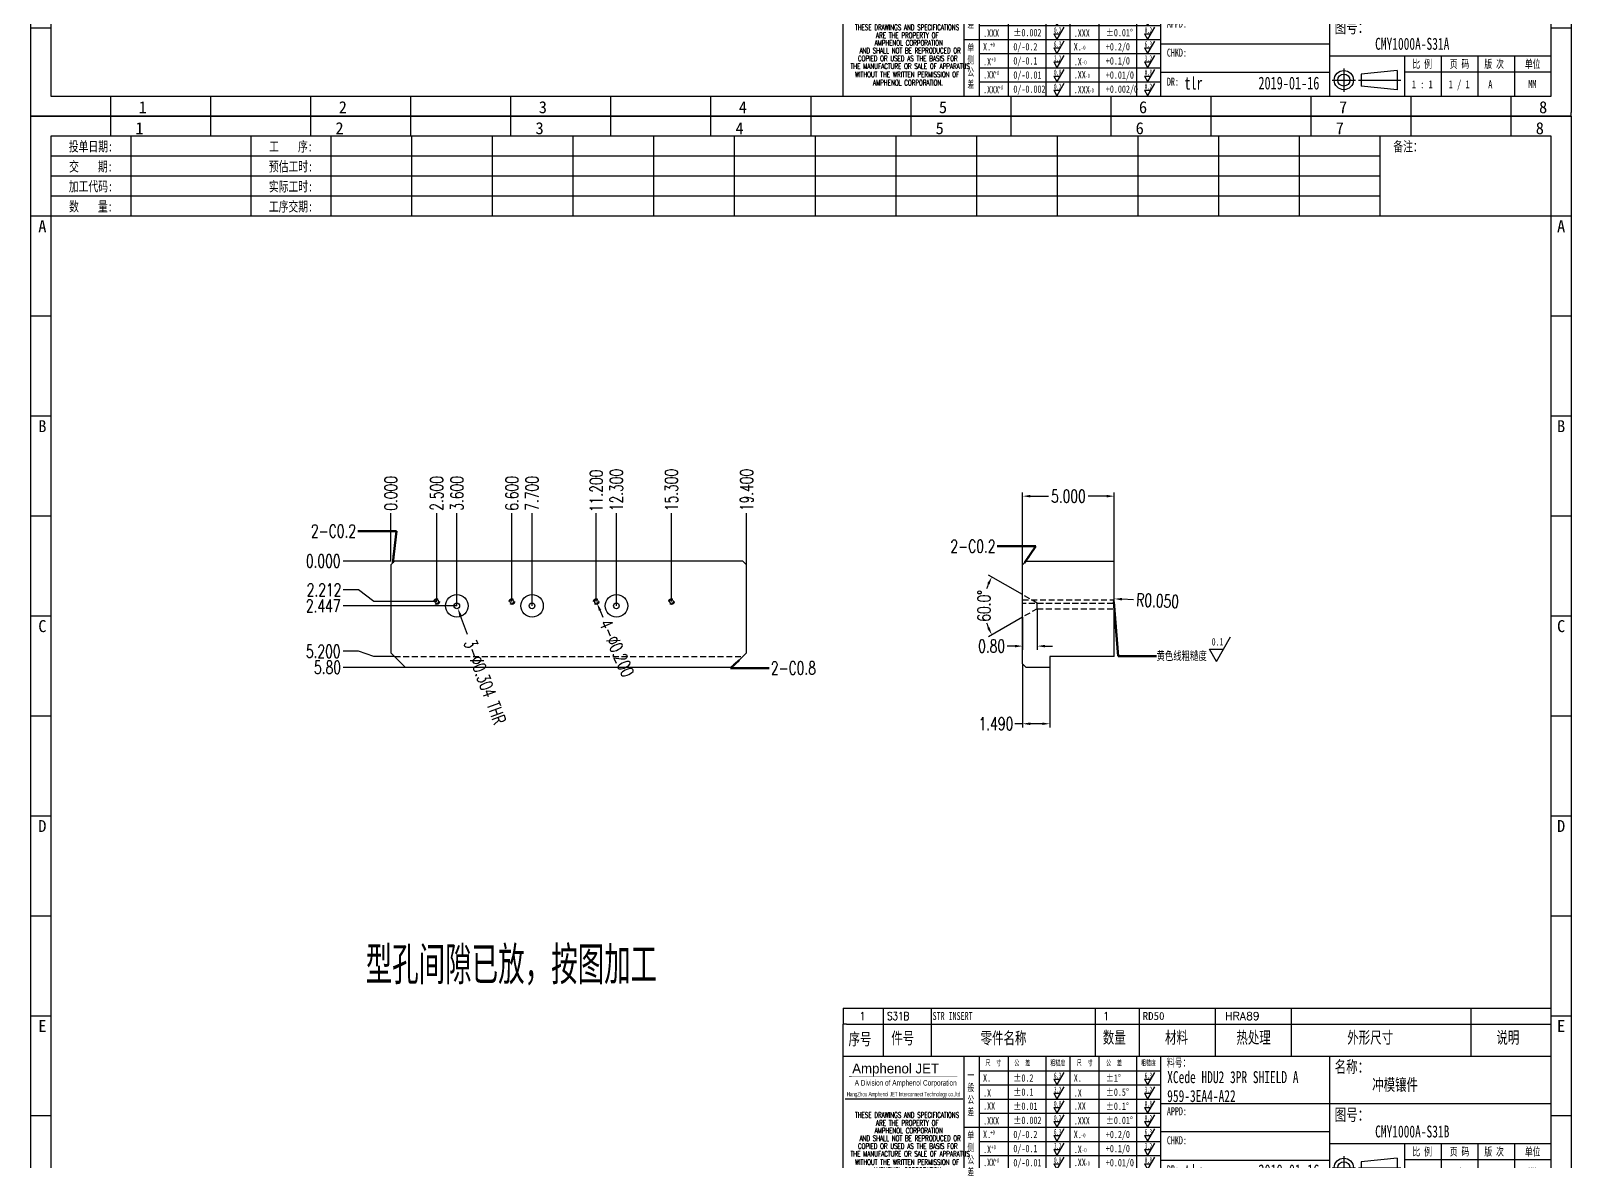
# Model space of a CAD drawing. Header units: millimetres. Extents: x -2852 to 5627, y -2271 to 1849.
# Drawn here: x -1468.2 to -1384.2, y -124.6 to -62.9 of the extents above; entities that cross this region are included whole.
import ezdxf
from ezdxf.enums import TextEntityAlignment as Align

# ---------------------------------------------------------------- set-up
doc = ezdxf.new("R2010")
doc.units = ezdxf.units.MM
doc.header["$PDSIZE"] = 3
doc.linetypes.add('DASHED2', pattern=[9.525, 6.35, -3.175])
for name, color, linetype in [('1', 7, 'Continuous'), ('11', 4, 'DASHED2'), ('41', 1, 'Continuous')]:
    doc.layers.add(name, color=color, linetype=linetype)
doc.styles.add('CH', font='仿宋_GB2312_0.ttf')
doc.styles.add('jet01', font='simplex.shx', dxfattribs={"width": 0.7, "bigfont": 'hztxt.shx'})
doc.styles.add('jet02', font='simplex.shx', dxfattribs={"width": 0.7})
doc.styles.add('SIMPLEX', font='SIMPLEX')
doc.styles.get("Standard").update_dxf_attribs({"font": '仿宋_GB2312_0.ttf', "width": 0.7})
doc.styles.add('TEXTSTYLE_1', font='TRIUMB.TTF')
doc.styles.add('TEXTSTYLE_2', font='TRIUM.TTF')
doc.styles.add('tk', font='', dxfattribs={"width": 0.7})
doc.styles.add('tk 2', font='仿宋_GB2312_0.ttf', dxfattribs={"width": 0.65})
doc.styles.add('tk 4', font='simplex.shx', dxfattribs={"width": 0.65, "bigfont": 'bigfont.shx'})
doc.styles.get('tk').set_extended_font_data('NSimSun')
doc.dimstyles.new('jet02', dxfattribs={"dimtxt": 3.5, "dimasz": 2.1, "dimexe": 1, "dimexo": 0, "dimgap": 0.5, "dimtad": 0, "dimtoh": 1, "dimdec": 3, "dimzin": 9, "dimdsep": 46, "dimtxsty": 'jet02', "dimcen": 0, "dimclrt": 256, "dimazin": 2, "dimtfac": 1, "dimtdec": 3, "dimtofl": 0, "dimtmove": 0, "dimatfit": 1, "dimfxl": 0, "dimarcsym": 0})

# ---------------------------------------------------------------- blocks, each defined once
blk = doc.blocks.new('A3-N')
at = {"layer": '1', "color": 1}
for p, q in [((0, 0), (0, 296.73)), ((0, 296.73), (420, 296.73)), ((21.82, 291.27), (21.82, 296.73)), ((49.09, 291.27), (49.09, 296.73)), ((76.36, 291.27), (76.36, 296.73)), ((103.64, 291.27), (103.64, 296.73)), ((103.64, 291.27), (103.64, 296.73)), ((103.64, 291.27), (103.64, 296.73)), ((130.91, 291.27), (130.91, 296.73)), ((158.18, 291.27), (158.18, 296.73)), ((185.45, 291.27), (185.45, 296.73)), ((212.73, 291.27), (212.73, 296.73)), ((240, 291.27), (240, 296.73)), ((267.27, 291.27), (267.27, 296.73)), ((294.55, 291.27), (294.55, 296.73)), ((321.82, 291.27), (321.82, 296.73)), ((349.09, 291.27), (349.09, 296.73)), ((376.36, 291.27), (376.36, 296.73)), ((403.64, 291.27), (403.64, 296.73)), ((420, 296.73), (420, 1)), ((5.45, 269.45), (0, 269.45)), ((420, 269.45), (414.55, 269.45)), ((5.45, 242.18), (0, 242.18)), ((420, 242.18), (414.55, 242.18)), ((5.45, 214.91), (0, 214.91)), ((420, 214.91), (414.55, 214.91)), ((5.45, 187.64), (0, 187.64)), ((420, 187.64), (414.55, 187.64)), ((5.45, 160.36), (0, 160.36)), ((420, 160.36), (414.55, 160.36)), ((5.45, 133.09), (0, 133.09)), ((420, 133.09), (414.55, 133.09)), ((5.45, 105.82), (0, 105.82)), ((420, 105.82), (414.55, 105.82)), ((5.45, 78.55), (0, 78.55)), ((420, 78.55), (414.55, 78.55)), ((5.45, 51.27), (0, 51.27)), ((420, 51.27), (414.55, 51.27)), ((222.45, 49.09), (221.45, 49.09)), ((221.45, 49.09), (221.45, 40.36)), ((222.45, 49.09), (414.55, 49.09)), ((232.36, 49.09), (232.36, 40.36)), ((245.45, 49.09), (245.45, 40.36)), ((290.18, 49.09), (290.18, 40.36)), ((302.18, 49.09), (302.18, 40.36)), ((322.91, 49.09), (322.91, 40.36)), ((343.64, 49.09), (343.64, 40.36)), ((392.73, 40.36), (392.73, 49.09)), ((258.55, 40.36), (258.55, 5.44)), ((266.45, 40.36), (266.45, 5.44)), ((276.78, 40.36), (276.78, 5.45)), ((291.18, 40.36), (291.18, 5.45)), ((301.51, 40.37), (301.51, 5.46)), ((308.01, 40.36), (308.01, 5.45)), ((354.09, 40.36), (354.09, 5.45)), ((308.01, 32.39), (258.55, 32.39)), ((308.01, 28.54), (258.55, 28.54)), ((414.55, 27.27), (308.01, 27.27)), ((5.45, 24), (0, 24)), ((308.01, 24.69), (258.55, 24.69)), ((420, 24), (414.55, 24)), ((308.01, 16.99), (258.55, 16.99)), ((354.09, 19.63), (308.01, 19.63)), ((308.01, 13.14), (258.55, 13.14)), ((414.55, 16.36), (354.09, 16.36)), ((374.55, 16.36), (374.55, 5.45)), ((384.55, 16.36), (384.55, 5.45)), ((394.55, 16.36), (394.55, 5.45)), ((404.55, 16.36), (404.55, 5.45)), ((308.01, 9.29), (258.55, 9.29)), ((308.01, 11.99), (354.09, 11.99)), ((372.51, 12.49), (362.69, 11.5)), ((362.69, 11.5), (362.69, 8.23)), ((372.51, 12.49), (372.51, 7.25)), ((414.55, 12), (374.55, 12)), ((21.82, 0), (21.82, 5.45)), ((49.09, 0), (49.09, 5.45)), ((76.36, 0), (76.36, 5.45)), ((103.64, 0), (103.64, 5.45)), ((130.91, 0), (130.91, 5.45)), ((158.18, 0), (158.18, 5.45)), ((185.45, 0), (185.45, 5.45)), ((212.73, 0), (212.73, 5.45)), ((240, 0), (240, 5.45)), ((267.27, 0), (267.27, 5.45)), ((294.55, 0), (294.55, 5.45)), ((321.82, 0), (321.82, 5.45)), ((349.09, 0), (349.09, 5.45)), ((372.51, 7.25), (362.69, 8.23)), ((376.36, 0), (376.36, 5.45)), ((403.64, 0), (403.64, 5.45)), ((1, 0), (0, 0)), ((420, 0), (1, 0)), ((420, 0), (420, 1))]:
    blk.add_line(p, q, dxfattribs=at)
at = {"layer": '1'}
for p, q in [((414.55, 278.18), (414.55, 284.73)), ((221.45, 40.36), (221.45, 5.45)), ((221.45, 40.36), (414.55, 40.36)), ((221.45, 40.36), (414.55, 40.36)), ((254.41, 40.36), (254.41, 5.45)), ((283.28, 40.36), (283.28, 5.45)), ((308.01, 36.24), (258.55, 36.24)), ((222.08, 28.67), (254.12, 28.67)), ((308.01, 20.84), (254.41, 20.84))]:
    blk.add_line(p, q, dxfattribs=at)
at = {"layer": '1', "color": 1, "ltscale": 0.05}
for p, q in [((278.93, 34.04), (279.79, 32.56)), ((278.93, 34.04), (280.65, 34.04)), ((281.68, 35.84), (279.79, 32.56)), ((303.66, 34.05), (304.52, 32.56)), ((303.66, 34.05), (305.38, 34.05)), ((306.41, 35.84), (304.52, 32.56)), ((278.93, 30.19), (279.79, 28.71)), ((278.93, 30.19), (280.65, 30.19)), ((281.68, 31.99), (279.79, 28.71)), ((303.66, 30.2), (305.38, 30.2)), ((303.66, 30.2), (304.52, 28.71)), ((306.41, 31.99), (304.52, 28.71)), ((278.93, 26.34), (279.79, 24.86)), ((278.93, 26.34), (280.65, 26.34)), ((281.68, 28.14), (279.79, 24.86)), ((303.66, 26.35), (304.52, 24.86)), ((303.66, 26.35), (305.38, 26.35)), ((306.41, 28.14), (304.52, 24.86)), ((278.93, 22.49), (280.65, 22.49)), ((278.93, 22.49), (279.79, 21.01)), ((281.68, 24.29), (279.79, 21.01)), ((303.66, 22.5), (305.38, 22.5)), ((303.66, 22.5), (304.52, 21.01)), ((306.41, 24.29), (304.52, 21.01)), ((278.93, 18.66), (279.79, 17.17)), ((278.93, 18.66), (280.65, 18.66)), ((281.68, 20.45), (279.79, 17.17)), ((303.66, 18.66), (304.52, 17.18)), ((303.66, 18.66), (305.38, 18.66)), ((306.41, 20.46), (304.52, 17.18)), ((278.93, 14.81), (280.65, 14.81)), ((278.93, 14.81), (279.79, 13.32)), ((281.68, 16.6), (279.79, 13.32)), ((281.68, 12.75), (279.79, 9.47)), ((303.66, 14.81), (305.38, 14.81)), ((303.66, 14.81), (304.52, 13.33)), ((306.41, 16.61), (304.52, 13.33)), ((306.41, 12.76), (304.52, 9.48)), ((278.93, 10.96), (279.79, 9.47)), ((278.93, 10.96), (280.65, 10.96)), ((281.68, 8.9), (279.79, 5.62)), ((303.66, 10.96), (304.52, 9.48)), ((303.66, 10.96), (305.38, 10.96)), ((306.41, 8.91), (304.52, 5.63)), ((278.93, 7.11), (279.79, 5.62)), ((278.93, 7.11), (280.65, 7.11)), ((303.66, 7.11), (305.38, 7.11)), ((303.66, 7.11), (304.52, 5.63))]:
    blk.add_line(p, q, dxfattribs=at)
at = {"layer": '1', "color": 1, "ltscale": 0.1}
for p, q in [((358.01, 13.02), (358.01, 6.71)), ((354.86, 9.87), (361.17, 9.87)), ((362.03, 9.87), (373.54, 9.87))]:
    blk.add_line(p, q, dxfattribs=at)
at = {"layer": '1'}
blk.add_lwpolyline([(221.45, 5.45), (414.55, 5.45), (414.55, 291.27), (5.45, 291.27), (5.45, 5.45), (414.55, 5.45)], dxfattribs=at)
at = {"layer": '1', "color": 7, "linetype": 'Continuous', "const_width": 0.123}
blk.add_lwpolyline([(223.11, 34.74), (252.6, 34.76)], dxfattribs=at)
at = {"layer": '1', "color": 1}
for radius in [2.62, 1.64]:
    blk.add_circle((358.01, 9.87), radius, dxfattribs=at)
at = {"layer": '41'}
for p, q in [((27.27, 291.27), (27.27, 269.45)), ((60, 291.27), (60, 269.45)), ((81.82, 291.27), (81.82, 269.45)), ((103.82, 291.27), (103.82, 269.45)), ((125.82, 291.27), (125.82, 269.45)), ((147.82, 291.27), (147.82, 269.45)), ((169.82, 291.27), (169.82, 269.45)), ((191.82, 291.27), (191.82, 269.45)), ((213.82, 291.27), (213.82, 269.45)), ((235.82, 291.27), (235.82, 269.45)), ((257.82, 291.27), (257.82, 269.45)), ((279.82, 291.27), (279.82, 269.45)), ((301.82, 291.27), (301.82, 269.45)), ((323.82, 291.27), (323.82, 269.45)), ((345.82, 291.27), (345.82, 269.45)), ((367.82, 291.27), (367.82, 269.45)), ((367.82, 285.82), (5.45, 285.82)), ((367.82, 280.36), (5.45, 280.36)), ((367.82, 274.91), (5.45, 274.91)), ((414.55, 269.45), (5.45, 269.45))]:
    blk.add_line(p, q, dxfattribs=at)
at = {"layer": '1', "color": 1}
for s, p in [('1', (29.64, 295.11)), ('2', (84.18, 295.11)), ('3', (138.73, 295.11)), ('4', (193.27, 295.11)), ('5', (247.82, 295.11)), ('6', (302.36, 295.11)), ('7', (356.91, 295.11)), ('8', (411.45, 295.11)), ('1', (30.53, 4.11)), ('2', (85.08, 4.11)), ('3', (139.62, 4.11)), ('4', (194.17, 4.11)), ('5', (248.72, 4.11)), ('6', (303.26, 4.11)), ('7', (357.81, 4.11)), ('8', (412.35, 4.11))]:
    blk.add_text(s, height=3.27, dxfattribs=at).set_placement(p, align=Align.TOP_CENTER)
at = {"layer": '1', "style": 'tk', "width": 0.7}
for s, p in [('投单日期:', (16.36, 288.55)), ('工    序:', (70.91, 288.55)), ('备注：', (375.51, 288.55)), ('交    期:', (16.36, 283.09)), ('预估工时:', (70.91, 283.09)), ('加工代码:', (16.36, 277.64)), ('实际工时:', (70.91, 277.64)), ('数    量:', (16.36, 272.18)), ('工序交期:', (70.91, 272.18))]:
    blk.add_text(s, height=2.727, dxfattribs=at).set_placement(p, align=Align.MIDDLE)
at = {"layer": '1', "color": 1}
for s, p in [('A', (2.04, 268.36)), ('B', (2.04, 213.82)), ('C', (2.04, 159.27)), ('D', (2.04, 104.73)), ('E', (2.04, 50.18))]:
    blk.add_text(s, height=3.27, dxfattribs=at).set_placement(p, align=Align.TOP_LEFT)
for s, p in [('A', (418.37, 268.36)), ('B', (418.37, 213.82)), ('C', (418.37, 159.27)), ('D', (418.37, 104.73)), ('E', (418.37, 50.18))]:
    blk.add_text(s, height=3.27, dxfattribs=at).set_placement(p, align=Align.TOP_RIGHT)
at = {"layer": '1', "color": 1, "style": 'tk 2', "width": 0.7}
for s, height, p in [('序号', 3.273, (222.96, 43.34)), ('件号', 3.273, (234.62, 43.61)), ('零件名称', 3.273, (258.97, 43.61)), ('数量', 3.273, (292.3, 43.78)), ('材料', 3.273, (309.27, 43.78)), ('热处理', 3.273, (328.71, 43.78)), ('外形尺寸', 3.273, (358.94, 43.78)), ('说明', 3.273, (399.61, 43.78)), ('料号：', 2.182, (309.77, 37.46)), ('名称：', 3.273, (355.52, 35.79)), ('图号：', 3.273, (355.52, 22.7)), ('比 例', 2.182, (376.69, 13.18)), ('页 码', 2.182, (386.85, 13.18)), ('版 次', 2.182, (396.31, 13.18)), ('单位', 2.182, (407.35, 13.18))]:
    blk.add_text(s, height=height, dxfattribs=at).set_placement(p)
at = {"layer": '1', "color": 7, "linetype": 'Continuous', "style": 'TEXTSTYLE_1'}
blk.add_text('Amphenol JET', height=2.7, dxfattribs=at).set_placement((223.96, 35.61))
at = {"layer": '1', "color": 7, "linetype": 'Continuous'}
for s, height, style, width, p in [('A Division of Amphenol Corporation', 1.5, 'TEXTSTYLE_2', 0.7, (224.64, 32.29)), ('HangZhou Amphenol JET Interconnect Technology co.,ltd ', 1.2, 'TEXTSTYLE_2', 0.6, (222.47, 29.36)), ('THESE DRAWINGS AND SPECIFICATIONS', 1.5, 'tk 4', 0.6, (224.73, 23.52)), ('ARE THE PROPERTY OF', 1.5, 'tk 4', 0.6, (230.45, 21.35)), ('AND SHALL NOT BE REPRODUCED OR', 1.5, 'tk 4', 0.6, (225.95, 17.17)), ('AMPHENOL CORPORATION', 1.5, 'tk 4', 0.6, (230.04, 19.27)), ('THE MANUFACTURE OR SALE OF APPARATUS', 1.5, 'tk 4', 0.6, (223.5, 12.92)), ('COPIED OR USED AS THE BASIS FOR', 1.5, 'tk 4', 0.6, (225.54, 15.02)), ('WITHOUT THE WRITTEN PERMISSION OF', 1.5, 'tk 4', 0.6, (224.73, 10.67)), ('AMPHENOL CORPORATION.', 1.5, 'tk 4', 0.6, (229.63, 8.4))]:
    blk.add_text(s, height=height, dxfattribs=dict(at, style=style, width=width)).set_placement(p)
at = {"layer": '1', "color": 1, "style": 'tk 2', "width": 0.7}
for s, p in [('X.', (259.64, 34.37)), ('%%P0.2', (267.9, 34.37)), ('X.', (284.37, 34.37)), ('%%P1%%D', (293.12, 34.37)), ('.X', (259.64, 30.28)), ('%%P0.1', (267.9, 30.52)), ('.X', (284.37, 30.28)), ('%%P0.5%%D', (293.12, 30.52)), ('.XX', (259.64, 26.71)), ('%%P0.01', (267.9, 26.67)), ('.XX', (284.37, 26.71)), ('%%P0.1%%D', (293.12, 26.67)), ('.XXX', (259.64, 22.68)), ('%%P0.002', (267.9, 22.82)), ('.XXX', (284.37, 22.68)), ('%%P0.01%%D', (293.12, 22.82)), ('X.', (259.64, 18.97)), ('0/-0.2', (267.9, 18.97)), ('X.', (284.37, 18.97)), ('+0.2/0', (293.12, 18.97)), ('.X', (259.64, 14.88)), ('0/-0.1', (267.9, 15.12)), ('.X', (284.37, 14.88)), ('+0.1/0', (293.12, 15.12)), ('.XX', (259.64, 11.31)), ('0/-0.01', (267.9, 11.27)), ('0/-0.002', (267.9, 7.42)), ('.XX', (284.37, 11.31)), ('+0.01/0', (293.12, 11.27)), ('+0.002/0', (293.12, 7.42)), ('.XXX', (259.64, 7.28)), ('.XXX', (284.37, 7.28))]:
    blk.add_text(s, height=2, dxfattribs=at).set_placement(p, align=Align.MIDDLE_LEFT)
at = {"layer": '1', "color": 1, "ltscale": 0.05, "style": 'tk 2', "width": 0.5}
for s, p in [('6.3', (279.01, 34.26)), ('6.3', (303.74, 34.27)), ('3.2', (279.01, 30.41)), ('3.2', (303.74, 30.42)), ('0.8', (279.01, 26.56)), ('0.8', (303.74, 26.57)), ('0.2', (279.01, 22.71)), ('0.2', (303.74, 22.72)), ('6.3', (279.01, 18.87)), ('6.3', (303.74, 18.88)), ('3.2', (279.01, 15.02)), ('0.8', (279.01, 11.17)), ('3.2', (303.74, 15.03)), ('0.8', (303.74, 11.18)), ('0.2', (279.01, 7.32)), ('0.2', (303.74, 7.33))]:
    blk.add_text(s, height=1.6, dxfattribs=at).set_placement(p)
at = {"layer": '1', "style": 'tk 2', "width": 0.7}
for s, p in [('APPD:', (309.77, 24.21)), ('CHKD:', (309.77, 16.27)), ('DR:', (309.77, 8.35))]:
    blk.add_text(s, height=2.182, dxfattribs=at).set_placement(p)
at = {"layer": '1', "color": 7, "style": 'tk 2', "width": 0.7}
blk.add_text('MM', height=2.182, dxfattribs=at).set_placement((408.31, 7.75))
at = {"layer": '1', "color": 1, "ltscale": 0.05, "char_height": 1.5, "width": 6.3627, "attachment_point": 1, "style": 'tk 2'}
for s, insert in [('尺  寸', (260.31, 39.25)), ('公  差', (268.17, 39.25)), ('粗糙度', (277.98, 39.25)), ('尺  寸', (285.2, 39.25)), ('公  差', (293.18, 39.25)), ('粗糙度', (302.71, 39.26))]:
    blk.add_mtext(s, dxfattribs=dict(at, insert=insert))
at = {"layer": '1', "ltscale": 0.05, "char_height": 2, "width": 2.5195, "attachment_point": 1, "style": 'tk 2'}
for s, insert in [('一般公差', (255.39, 36.11)), ('单侧公差', (255.39, 19.71))]:
    blk.add_mtext(s, dxfattribs=dict(at, insert=insert))
at = {"layer": '1', "color": 1, "ltscale": 0.05, "char_height": 1.2, "width": 5.1396, "attachment_point": 1, "line_spacing_factor": 0.8, "style": 'tk 2'}
for s, insert in [('+0', (261.58, 20.13)), ('-0', (286.31, 19.33)), ('+0', (261.88, 16.09)), ('-0', (286.61, 15.29)), ('+0', (262.79, 12.45)), ('+0', (263.87, 8.44)), ('-0', (287.51, 11.65)), ('-0', (288.59, 7.64))]:
    blk.add_mtext(s, dxfattribs=dict(at, insert=insert))
at = {"layer": '1', "style": 'tk 2', "width": 0.7}
for tag, p in [('PATR-NO1', (309.84, 32.96)), ('TITLE', (365.74, 30.9)), ('PATR-NO2', (309.84, 27.81)), ('DWG-NO:', (366.54, 18.14))]:
    blk.add_attdef(tag, p, '', height=3.27, dxfattribs=at)
at = {"layer": '1', "color": 1, "style": 'tk 2', "width": 0.7}
for tag, p in [('DRAW', (314.55, 7.27)), ('DATE', (334.72, 7.32))]:
    blk.add_attdef(tag, p, '', height=3.49, dxfattribs=at)
at = {"layer": '1', "style": 'tk 2', "width": 0.7}
for tag, p in [('SCALE', (376.55, 8.73)), ('SHEET', (386.6, 8.72)), ('REV', (397.38, 8.73))]:
    blk.add_attdef(tag, text='', height=2.18, dxfattribs=at).set_placement(p, align=Align.MIDDLE_LEFT)
blk = doc.blocks.new('FB3')
at = {"layer": '1', "color": 1}
for p, q in [((0, 4.36), (193.09, 4.36)), ((0, 4.36), (0, 0)), ((10.91, 4.36), (10.91, 0)), ((24, 4.36), (24, 0)), ((68.73, 4.36), (68.73, 0)), ((80.73, 4.36), (80.73, 0)), ((101.45, 4.36), (101.45, 0)), ((122.18, 4.36), (122.18, 0)), ((171.27, 0), (171.27, 4.36))]:
    blk.add_line(p, q, dxfattribs=at)
at = {"layer": '1'}
for tag, style, p in [('ITEM', 'SIMPLEX', (4.36, 2.18)), ('PARTNO', 'SIMPLEX', (12, 2.18)), ('QTY', 'SIMPLEX', (74.18, 2.18)), ('MATL', 'CH', (81.72, 2.18)), ('FINISH', 'SIMPLEX', (104.17, 2.18)), ('SPEC', 'SIMPLEX', (130.91, 2.18)), ('REMARK', 'SIMPLEX', (174.06, 2.18))]:
    blk.add_attdef(tag, text='', height=2.18, dxfattribs=dict(at, style=style)).set_placement(p, align=Align.MIDDLE_LEFT)
at = {"layer": '1', "style": 'tk', "width": 0.7}
blk.add_attdef('DIE', text='', height=2.18, dxfattribs=at).set_placement((24.43, 2.18), align=Align.MIDDLE_LEFT)
blk = doc.blocks.new('*D1732')
at = {"layer": '41', "ltscale": 0.05}
blk.add_line((-533.336, -2544.265), (-535.945, -2544.265), dxfattribs=at)
at = {"layer": 'Defpoints', "color": 0, "ltscale": 0.05}
for p in [(-535.945, -2544.265), (-533.336, -2544.265), (-533.336, -2544.265)]:
    blk.add_point(p, dxfattribs=at)
at = {"layer": '41', "ltscale": 0.05, "insert": (-537.025, -2544.265), "char_height": 0.7, "attachment_point": 5, "style": 'jet02'}
blk.add_mtext('0.000', dxfattribs=at)
blk = doc.blocks.new('*D1733')
at = {"layer": '41', "ltscale": 0.05}
blk.add_line((-532.536, -2550.065), (-535.945, -2550.065), dxfattribs=at)
at = {"layer": 'Defpoints', "color": 0, "ltscale": 0.05}
for p in [(-533.336, -2544.265), (-535.945, -2550.065), (-532.536, -2550.065)]:
    blk.add_point(p, dxfattribs=at)
at = {"layer": '41', "ltscale": 0.05, "insert": (-536.792, -2550.065), "char_height": 0.7, "attachment_point": 5, "style": 'jet02'}
blk.add_mtext('5.80', dxfattribs=at)
blk = doc.blocks.new('*D1734')
at = {"layer": '41', "ltscale": 0.05}
for p, q in [((-535.105, -2549.19), (-535.945, -2549.19)), ((-534.265, -2549.465), (-535.105, -2549.19)), ((-533.136, -2549.465), (-534.265, -2549.465))]:
    blk.add_line(p, q, dxfattribs=at)
at = {"layer": 'Defpoints', "color": 0, "ltscale": 0.05}
for p in [(-533.336, -2544.265), (-535.945, -2549.19), (-533.136, -2549.465)]:
    blk.add_point(p, dxfattribs=at)
at = {"layer": '41', "ltscale": 0.05, "insert": (-537.025, -2549.19), "char_height": 0.7, "attachment_point": 5, "style": 'jet02'}
blk.add_mtext('5.200', dxfattribs=at)
blk = doc.blocks.new('*D1735')
at = {"layer": '41', "ltscale": 0.05}
blk.add_line((-529.736, -2546.712), (-535.945, -2546.712), dxfattribs=at)
at = {"layer": 'Defpoints', "color": 0, "ltscale": 0.05}
for p in [(-533.336, -2544.265), (-535.945, -2546.712), (-529.736, -2546.712)]:
    blk.add_point(p, dxfattribs=at)
at = {"layer": '41', "ltscale": 0.05, "insert": (-537.025, -2546.712), "char_height": 0.7, "attachment_point": 5, "style": 'jet02'}
blk.add_mtext('2.447', dxfattribs=at)
blk = doc.blocks.new('*D1736')
at = {"layer": '41', "ltscale": 0.05}
for p, q in [((-535.105, -2545.837), (-535.945, -2545.837)), ((-534.265, -2546.477), (-535.105, -2545.837)), ((-530.836, -2546.477), (-534.265, -2546.477))]:
    blk.add_line(p, q, dxfattribs=at)
at = {"layer": 'Defpoints', "color": 0, "ltscale": 0.05}
for p in [(-533.336, -2544.265), (-535.945, -2545.837), (-530.836, -2546.477)]:
    blk.add_point(p, dxfattribs=at)
at = {"layer": '41', "ltscale": 0.05, "insert": (-536.979, -2545.837), "char_height": 0.7, "attachment_point": 5, "style": 'jet02'}
blk.add_mtext('2.212', dxfattribs=at)
blk = doc.blocks.new('*D1737')
at = {"layer": '41', "ltscale": 0.05}
blk.add_line((-533.336, -2544.265), (-533.336, -2541.655), dxfattribs=at)
at = {"layer": 'Defpoints', "color": 0, "ltscale": 0.05}
for p in [(-533.336, -2541.655), (-533.336, -2544.265), (-533.336, -2544.265)]:
    blk.add_point(p, dxfattribs=at)
at = {"layer": '41', "ltscale": 0.05, "insert": (-533.336, -2540.575), "char_height": 0.7, "attachment_point": 5, "rotation": 90, "style": 'jet02'}
blk.add_mtext('0.000', dxfattribs=at)
blk = doc.blocks.new('*D1738')
at = {"layer": '41', "ltscale": 0.05}
blk.add_line((-530.836, -2546.477), (-530.836, -2541.655), dxfattribs=at)
at = {"layer": 'Defpoints', "color": 0, "ltscale": 0.05}
for p in [(-530.836, -2541.655), (-533.336, -2544.265), (-530.836, -2546.477)]:
    blk.add_point(p, dxfattribs=at)
at = {"layer": '41', "ltscale": 0.05, "insert": (-530.836, -2540.575), "char_height": 0.7, "attachment_point": 5, "rotation": 90, "style": 'jet02'}
blk.add_mtext('2.500', dxfattribs=at)
blk = doc.blocks.new('*D1739')
at = {"layer": '41', "ltscale": 0.05}
blk.add_line((-529.736, -2546.712), (-529.736, -2541.655), dxfattribs=at)
at = {"layer": 'Defpoints', "color": 0, "ltscale": 0.05}
for p in [(-529.736, -2541.655), (-533.336, -2544.265), (-529.736, -2546.712)]:
    blk.add_point(p, dxfattribs=at)
at = {"layer": '41', "ltscale": 0.05, "insert": (-529.736, -2540.575), "char_height": 0.7, "attachment_point": 5, "rotation": 90, "style": 'jet02'}
blk.add_mtext('3.600', dxfattribs=at)
blk = doc.blocks.new('*D1740')
at = {"layer": '41', "ltscale": 0.05}
blk.add_line((-526.736, -2546.477), (-526.736, -2541.655), dxfattribs=at)
at = {"layer": 'Defpoints', "color": 0, "ltscale": 0.05}
for p in [(-526.736, -2541.655), (-533.336, -2544.265), (-526.736, -2546.477)]:
    blk.add_point(p, dxfattribs=at)
at = {"layer": '41', "ltscale": 0.05, "insert": (-526.736, -2540.575), "char_height": 0.7, "attachment_point": 5, "rotation": 90, "style": 'jet02'}
blk.add_mtext('6.600', dxfattribs=at)
blk = doc.blocks.new('*D1741')
at = {"layer": '41', "ltscale": 0.05}
blk.add_line((-525.636, -2546.712), (-525.636, -2541.655), dxfattribs=at)
at = {"layer": 'Defpoints', "color": 0, "ltscale": 0.05}
for p in [(-525.636, -2541.655), (-533.336, -2544.265), (-525.636, -2546.712)]:
    blk.add_point(p, dxfattribs=at)
at = {"layer": '41', "ltscale": 0.05, "insert": (-525.636, -2540.575), "char_height": 0.7, "attachment_point": 5, "rotation": 90, "style": 'jet02'}
blk.add_mtext('7.700', dxfattribs=at)
blk = doc.blocks.new('*D1742')
at = {"layer": '41', "ltscale": 0.05}
blk.add_line((-522.136, -2546.477), (-522.136, -2541.655), dxfattribs=at)
at = {"layer": 'Defpoints', "color": 0, "ltscale": 0.05}
for p in [(-522.136, -2541.655), (-533.336, -2544.265), (-522.136, -2546.477)]:
    blk.add_point(p, dxfattribs=at)
at = {"layer": '41', "ltscale": 0.05, "insert": (-522.136, -2540.435), "char_height": 0.7, "attachment_point": 5, "rotation": 90, "style": 'jet02'}
blk.add_mtext('11.200', dxfattribs=at)
blk = doc.blocks.new('*D1743')
at = {"layer": '41', "ltscale": 0.05}
blk.add_line((-521.036, -2546.712), (-521.036, -2541.655), dxfattribs=at)
at = {"layer": 'Defpoints', "color": 0, "ltscale": 0.05}
for p in [(-521.036, -2541.655), (-533.336, -2544.265), (-521.036, -2546.712)]:
    blk.add_point(p, dxfattribs=at)
at = {"layer": '41', "ltscale": 0.05, "insert": (-521.036, -2540.388), "char_height": 0.7, "attachment_point": 5, "rotation": 90, "style": 'jet02'}
blk.add_mtext('12.300', dxfattribs=at)
blk = doc.blocks.new('*D1744')
at = {"layer": '41', "ltscale": 0.05}
blk.add_line((-518.036, -2546.477), (-518.036, -2541.655), dxfattribs=at)
at = {"layer": 'Defpoints', "color": 0, "ltscale": 0.05}
for p in [(-518.036, -2541.655), (-533.336, -2544.265), (-518.036, -2546.477)]:
    blk.add_point(p, dxfattribs=at)
at = {"layer": '41', "ltscale": 0.05, "insert": (-518.036, -2540.388), "char_height": 0.7, "attachment_point": 5, "rotation": 90, "style": 'jet02'}
blk.add_mtext('15.300', dxfattribs=at)
blk = doc.blocks.new('*D1745')
at = {"layer": '41', "ltscale": 0.05}
blk.add_line((-513.936, -2544.465), (-513.936, -2541.655), dxfattribs=at)
at = {"layer": 'Defpoints', "color": 0, "ltscale": 0.05}
for p in [(-513.936, -2541.655), (-533.336, -2544.265), (-513.936, -2544.465)]:
    blk.add_point(p, dxfattribs=at)
at = {"layer": '41', "ltscale": 0.05, "insert": (-513.936, -2540.388), "char_height": 0.7, "attachment_point": 5, "rotation": 90, "style": 'jet02'}
blk.add_mtext('19.400', dxfattribs=at)
blk = doc.blocks.new('*D1746')
at = {"layer": '41', "ltscale": 0.05}
blk.add_line((-529.161, -2548.272), (-529.538, -2547.248), dxfattribs=at)
blk.add_solid([(-529.472, -2547.224), (-529.604, -2547.273), (-529.683, -2546.854)], dxfattribs=at)
at = {"layer": 'Defpoints', "color": 0, "ltscale": 0.05}
for p in [(-529.788, -2546.569), (-529.683, -2546.854)]:
    blk.add_point(p, dxfattribs=at)
at = {"layer": '41', "ltscale": 0.05, "insert": (-528.208, -2550.862), "char_height": 0.7, "attachment_point": 5, "rotation": 290.21056, "style": 'jet02'}
blk.add_mtext('3-∅0.304{\\C1; THR}', dxfattribs=at)
blk = doc.blocks.new('*D1747')
at = {"layer": '41', "ltscale": 0.05}
blk.add_line((-521.76, -2547.338), (-521.928, -2546.953), dxfattribs=at)
blk.add_solid([(-521.864, -2546.925), (-521.992, -2546.981), (-522.096, -2546.568)], dxfattribs=at)
at = {"layer": 'Defpoints', "color": 0, "ltscale": 0.05}
for p in [(-522.176, -2546.385), (-522.096, -2546.568)]:
    blk.add_point(p, dxfattribs=at)
at = {"layer": '41', "ltscale": 0.05, "insert": (-521.025, -2549.023), "char_height": 0.7, "attachment_point": 5, "rotation": 293.56025, "style": 'jet02'}
blk.add_mtext('4-∅0.200', dxfattribs=at)
blk = doc.blocks.new('*D1748')
at = {"layer": '41', "ltscale": 0.05}
for p, q in [((-498.887, -2544.465), (-498.887, -2540.525)), ((-498.467, -2540.725), (-497.467, -2540.725)), ((-494.307, -2540.725), (-495.307, -2540.725)), ((-493.887, -2544.265), (-493.887, -2540.525))]:
    blk.add_line(p, q, dxfattribs=at)
for points in [[(-498.467, -2540.655), (-498.467, -2540.795), (-498.887, -2540.725)], [(-494.307, -2540.655), (-494.307, -2540.795), (-493.887, -2540.725)]]:
    blk.add_solid(points, dxfattribs=at)
at = {"layer": 'Defpoints', "color": 0, "ltscale": 0.05}
for p in [(-493.887, -2540.725), (-493.887, -2544.265), (-498.887, -2544.465)]:
    blk.add_point(p, dxfattribs=at)
at = {"layer": '41', "ltscale": 0.05, "insert": (-496.387, -2540.725), "char_height": 0.7, "attachment_point": 5, "style": 'jet02'}
blk.add_mtext('5.000', dxfattribs=at)
blk = doc.blocks.new('*D1749')
at = {"layer": '41', "ltscale": 0.05}
for p, q in [((-498.887, -2549.865), (-498.887, -2553.341)), ((-497.397, -2550.065), (-497.397, -2553.341)), ((-498.887, -2553.141), (-499.307, -2553.141)), ((-497.817, -2553.141), (-498.467, -2553.141))]:
    blk.add_line(p, q, dxfattribs=at)
for points in [[(-498.467, -2553.071), (-498.467, -2553.211), (-498.887, -2553.141)], [(-497.817, -2553.071), (-497.817, -2553.211), (-497.397, -2553.141)]]:
    blk.add_solid(points, dxfattribs=at)
at = {"layer": 'Defpoints', "color": 0, "ltscale": 0.05}
for p in [(-498.887, -2549.865), (-497.397, -2550.065), (-498.887, -2553.141)]:
    blk.add_point(p, dxfattribs=at)
at = {"layer": '41', "ltscale": 0.05, "insert": (-500.341, -2553.141), "char_height": 0.7, "attachment_point": 5, "style": 'jet02'}
blk.add_mtext('1.490', dxfattribs=at)
blk = doc.blocks.new('*D1750')
at = {"layer": '41', "ltscale": 0.05}
blk.add_line((-492.846, -2546.374), (-493.468, -2546.347), dxfattribs=at)
blk.add_solid([(-493.465, -2546.277), (-493.471, -2546.417), (-493.887, -2546.329)], dxfattribs=at)
at = {"layer": 'Defpoints', "color": 0, "ltscale": 0.05}
for p in [(-493.937, -2546.327), (-493.887, -2546.329)]:
    blk.add_point(p, dxfattribs=at)
at = {"layer": '41', "ltscale": 0.05, "insert": (-491.522, -2546.431), "char_height": 0.7, "attachment_point": 5, "rotation": 357.52986, "style": 'jet02'}
blk.add_mtext('R0.050', dxfattribs=at)
blk = doc.blocks.new('*D3934')
at = {"layer": '41', "ltscale": 0.05}
for p, q in [((-1414.095, -93.668), (-1415.944, -92.6)), ((-1414.095, -94.896), (-1415.944, -95.963))]:
    blk.add_line(p, q, dxfattribs=at)
for start, end in [(157.61426, 162.9311), (197.0689, 202.38574)]:
    blk.add_arc((-1413.032, -94.282), 3.163, start, end, dxfattribs=at)
for points in [[(-1416.019, -93.046), (-1415.893, -93.108), (-1415.771, -92.7)], [(-1415.893, -95.455), (-1416.019, -95.517), (-1415.771, -95.863)]]:
    blk.add_solid(points, dxfattribs=at)
at = {"layer": 'Defpoints', "color": 0, "ltscale": 0.05}
for p in [(-1416.146, -93.733), (-1414.095, -93.668), (-1414.095, -94.896), (-1413.295, -94.13), (-1413.295, -94.434)]:
    blk.add_point(p, dxfattribs=at)
at = {"layer": '41', "ltscale": 0.05, "insert": (-1416.195, -94.282), "char_height": 0.7, "attachment_point": 5, "rotation": 90, "style": 'jet02'}
blk.add_mtext('60.0°', dxfattribs=at)
blk = doc.blocks.new('*D3935')
at = {"layer": '41', "ltscale": 0.05}
for p, q in [((-1414.095, -94.896), (-1414.095, -96.676)), ((-1413.295, -94.434), (-1413.295, -96.676)), ((-1414.515, -96.476), (-1414.935, -96.476)), ((-1412.875, -96.476), (-1412.455, -96.476))]:
    blk.add_line(p, q, dxfattribs=at)
for points in [[(-1414.515, -96.406), (-1414.515, -96.546), (-1414.095, -96.476)], [(-1412.875, -96.406), (-1412.875, -96.546), (-1413.295, -96.476)]]:
    blk.add_solid(points, dxfattribs=at)
at = {"layer": 'Defpoints', "color": 0, "ltscale": 0.05}
for p in [(-1414.095, -94.896), (-1413.295, -94.434), (-1414.095, -96.476)]:
    blk.add_point(p, dxfattribs=at)
at = {"layer": '41', "ltscale": 0.05, "insert": (-1415.782, -96.476), "char_height": 0.7, "attachment_point": 5, "style": 'jet02'}
blk.add_mtext('0.80', dxfattribs=at)

msp = doc.modelspace()

# ---------------------------------------------------------------- linework, layer by layer
at = {"layer": '1', "ltscale": 0.05}
for p, q in [((-1448.3435, -91.8348), (-1448.5435, -92.0348)), ((-1448.5435, -92.0348), (-1448.5435, -96.8348)), ((-1429.3435, -91.8348), (-1448.3435, -91.8348)), ((-1429.1435, -92.0348), (-1429.3435, -91.8348)), ((-1429.1435, -96.8348), (-1429.1435, -92.0348)), ((-1414.095, -92.0348), (-1413.895, -91.8348)), ((-1414.095, -97.4348), (-1414.095, -92.0348)), ((-1413.895, -91.8348), (-1409.095, -91.8348)), ((-1409.095, -97.0348), (-1409.095, -91.8348)), ((-1448.5435, -96.8348), (-1447.7435, -97.6348)), ((-1429.9435, -97.6348), (-1429.1435, -96.8348)), ((-1413.895, -97.6348), (-1414.095, -97.4348)), ((-1409.095, -97.0348), (-1412.605, -97.0348)), ((-1412.605, -97.0348), (-1412.605, -97.6348)), ((-1429.9435, -97.6348), (-1447.7435, -97.6348)), ((-1412.605, -97.6348), (-1413.895, -97.6348))]:
    msp.add_line(p, q, dxfattribs=at)
for centre, radius in [((-1446.0435, -94.0468), 0.1), ((-1444.9435, -94.2818), 0.6139), ((-1441.9435, -94.0468), 0.1), ((-1440.8435, -94.2818), 0.6139), ((-1437.3435, -94.0468), 0.1), ((-1436.2435, -94.2818), 0.6139), ((-1433.2435, -94.0468), 0.1), ((-1444.9435, -94.2818), 0.152), ((-1440.8435, -94.2818), 0.152), ((-1436.2435, -94.2818), 0.152)]:
    msp.add_circle(centre, radius, dxfattribs=at)
at = {"layer": '11', "ltscale": 0.05}
for p, q in [((-1413.295, -94.1298), (-1414.095, -93.6679)), ((-1414.095, -93.9468), (-1409.145, -93.9468)), ((-1409.145, -94.1468), (-1414.095, -94.1468)), ((-1413.295, -94.4338), (-1414.095, -94.8957)), ((-1413.295, -94.1298), (-1409.095, -94.1298)), ((-1413.295, -94.4338), (-1413.295, -94.1298)), ((-1413.295, -94.4338), (-1409.095, -94.4338)), ((-1448.3435, -97.0348), (-1429.3435, -97.0348))]:
    msp.add_line(p, q, dxfattribs=at)
at = {"layer": '11', "color": 2, "ltscale": 0.05}
msp.add_line((-1409.145, -93.9468), (-1409.145, -94.1468), dxfattribs=at)
at = {"layer": '11', "ltscale": 0.05}
for centre in [(-1446.0435, -94.0468), (-1441.9435, -94.0468), (-1437.3435, -94.0468), (-1433.2435, -94.0468)]:
    msp.add_circle(centre, 0.15, dxfattribs=at)
at = {"layer": '11', "color": 2, "ltscale": 0.05}
for centre, start, end in [((-1409.145, -93.8968), 270, 360), ((-1409.145, -94.1968), 0, 90)]:
    msp.add_arc(centre, 0.05, start, end, dxfattribs=at)
at = {"layer": '41', "color": 2, "ltscale": 0.05}
for p, q in [((-1403.5233, -97.3068), (-1402.7535, -95.9735)), ((-1403.5233, -97.3068), (-1403.9082, -96.6402)), ((-1403.9082, -96.6402), (-1403.1384, -96.6402))]:
    msp.add_line(p, q, dxfattribs=at)

# ---------------------------------------------------------------- block references
at = {"layer": '1', "ltscale": 0.05, "xscale": 0.2000000000000455, "yscale": 0.2000000000000455, "zscale": 0.2000000000000455}
for p, values in [((-1468.1778, -67.5672), {'DWG-NO:': 'CMY1000A-S31A', 'TITLE': '冲模镶件', 'REV': 'A', 'SHEET': '1 / 1', 'DRAW': 'tlr', 'DATE': '2019-01-16', 'PATR-NO1': 'XCede HDU2 3PR SHIELD A', 'PATR-NO2': '959-3EA4-A22', 'SCALE': '1 : 1'}), ((-1468.1778, -126.9126), {'DWG-NO:': 'CMY1000A-S31B', 'TITLE': '冲模镶件', 'REV': 'A', 'SHEET': '1 / 1', 'DRAW': 'tlr', 'DATE': '2019-01-16', 'PATR-NO1': 'XCede HDU2 3PR SHIELD A', 'PATR-NO2': '959-3EA4-A22', 'SCALE': '1 : 1'})]:
    msp.add_blockref('A3-N', p, dxfattribs=at).add_auto_attribs(values)
at = {"layer": '1', "ltscale": 0.05}
ref = msp.add_blockref('FB3', (-1423.8869, -117.0944), dxfattribs=dict(at, xscale=0.2000000000000455, yscale=0.2000000000000455, zscale=0.2000000000000455))
ref.add_attrib('PARTNO', 'S31B', dxfattribs={"height": 0.43636, "style": 'SIMPLEX', "width": 0.8}).set_placement((-1421.4869, -116.6581), align=Align.MIDDLE_LEFT)
ref.add_attrib('ITEM', '1', dxfattribs={"height": 0.4364, "style": 'SIMPLEX'}).set_placement((-1423.0142, -116.6581), align=Align.MIDDLE_LEFT)
ref.add_attrib('DIE', 'STR INSERT', dxfattribs={"height": 0.43636, "style": 'tk', "width": 0.7}).set_placement((-1419.0009, -116.6581), align=Align.MIDDLE_LEFT)
ref.add_attrib('QTY', '1', dxfattribs={"height": 0.4364, "style": 'SIMPLEX'}).set_placement((-1409.727, -116.6581), align=Align.MIDDLE_LEFT)
ref.add_attrib('MATL', 'RD50', dxfattribs={"height": 0.43636, "style": 'CH'}).set_placement((-1407.5437, -116.6581), align=Align.MIDDLE_LEFT)
ref.add_attrib('FINISH', 'HRA89', dxfattribs={"height": 0.43636, "style": 'SIMPLEX'}).set_placement((-1403.0523, -116.6581), align=Align.MIDDLE_LEFT)

# ---------------------------------------------------------------- texts
at = {"layer": '1', "ltscale": 0.05, "style": 'jet01', "width": 0.7}
msp.add_text('型孔间隙已放，按图加工', height=2.064003, dxfattribs=at).set_placement((-1449.917, -114.9238))
at = {"layer": '41', "color": 2, "ltscale": 0.05, "style": 'tk 2', "width": 0.65}
msp.add_text('0.1', height=0.4, dxfattribs=at).set_placement((-1403.7797, -96.4404))
at = {"layer": '41', "ltscale": 0.05, "char_height": 0.7, "style": 'jet02'}
for s, insert, attachment_point in [('2-C0.2', (-1450.4421, -90.1997), 6), ('2-C0.2', (-1415.5714, -91.0254), 6), ('2-C0.8', (-1427.8214, -97.6722), 4)]:
    msp.add_mtext(s, dxfattribs=dict(at, insert=insert, attachment_point=attachment_point))
at = {"layer": '41', "color": 2, "ltscale": 0.05, "insert": (-1406.7907, -97.0322), "char_height": 0.466667, "attachment_point": 4, "style": 'jet02'}
msp.add_mtext('{\\fSimSun|b0|i0|c134|p54;黄色线粗糙度}', dxfattribs=at)

# ---------------------------------------------------------------- dimensions: what is measured, and where the dimension line sits
at = {"layer": '41', "ltscale": 0.05}
for feature_location, offset, dtype, origin, override, picture, middle, set_off in [((-1436.2435, -94.2818), (0, 5.0566), 1, (-1448.5435, -91.8348), {"dimscale": 0.2, "dimtoh": 0, "dimzin": 1, "dimclrd": 256, "dimclre": 256, "dimadec": 3, "dimazin": 0, "dimatfit": 3, "dimlwd": 65535, "dimlwe": 65535}, '*D1743', (-1436.2435, -87.9586), (-915.2077, 2452.4298)), ((-1433.2435, -94.0468), (0, 4.8216), 1, (-1448.5435, -91.8348), {"dimscale": 0.2, "dimtoh": 0, "dimzin": 1, "dimclrd": 256, "dimclre": 256, "dimadec": 3, "dimazin": 0, "dimatfit": 3, "dimlwd": 65535, "dimlwe": 65535}, '*D1744', (-1433.2435, -87.9586), (-915.2077, 2452.4298)), ((-1429.1435, -92.0348), (0, 2.8095), 1, (-1448.5435, -91.8348), {"dimscale": 0.2, "dimtoh": 0, "dimzin": 1, "dimclrd": 256, "dimclre": 256, "dimadec": 3, "dimazin": 0, "dimatfit": 3, "dimlwd": 65535, "dimlwe": 65535}, '*D1745', (-1429.1435, -87.9586), (-915.2077, 2452.4298)), ((-1448.5434992214, -91.8347731324), (0, 2.6095217585), 1, (-1448.5434992214, -91.8347731324), {"dimscale": 0.2, "dimtoh": 0, "dimzin": 1, "dimclrd": 256, "dimclre": 256, "dimadec": 3, "dimazin": 0, "dimatfit": 3, "dimlwd": 65535, "dimlwe": 65535}, '*D1737', (-1448.5434992214, -88.1452513739), (-915.2077048823, 2452.4298167741)), ((-1437.3435, -94.0468), (0, 4.8216), 1, (-1448.5435, -91.8348), {"dimscale": 0.2, "dimtoh": 0, "dimzin": 1, "dimclrd": 256, "dimclre": 256, "dimadec": 3, "dimazin": 0, "dimatfit": 3, "dimlwd": 65535, "dimlwe": 65535}, '*D1742', (-1437.3435, -88.0053), (-915.2077, 2452.4298)), ((-1446.0435, -94.0468), (0, 4.8216), 1, (-1448.5435, -91.8348), {"dimscale": 0.2, "dimtoh": 0, "dimzin": 1, "dimclrd": 256, "dimclre": 256, "dimadec": 3, "dimazin": 0, "dimatfit": 3, "dimlwd": 65535, "dimlwe": 65535}, '*D1738', (-1446.0435, -88.1453), (-915.2077, 2452.4298)), ((-1444.9435, -94.2818), (0, 5.0566), 1, (-1448.5435, -91.8348), {"dimscale": 0.2, "dimtoh": 0, "dimzin": 1, "dimclrd": 256, "dimclre": 256, "dimadec": 3, "dimazin": 0, "dimatfit": 3, "dimlwd": 65535, "dimlwe": 65535}, '*D1739', (-1444.9435, -88.1453), (-915.2077, 2452.4298)), ((-1441.9435, -94.0468), (0, 4.8216), 1, (-1448.5435, -91.8348), {"dimscale": 0.2, "dimtoh": 0, "dimzin": 1, "dimclrd": 256, "dimclre": 256, "dimadec": 3, "dimazin": 0, "dimatfit": 3, "dimlwd": 65535, "dimlwe": 65535}, '*D1740', (-1441.9435, -88.1453), (-915.2077, 2452.4298)), ((-1440.8435, -94.2818), (0, 5.0566), 1, (-1448.5435, -91.8348), {"dimscale": 0.2, "dimtoh": 0, "dimzin": 1, "dimclrd": 256, "dimclre": 256, "dimadec": 3, "dimazin": 0, "dimatfit": 3, "dimlwd": 65535, "dimlwe": 65535}, '*D1741', (-1440.8435, -88.1453), (-915.2077, 2452.4298)), ((-1448.5434992214, -91.8347731324), (-2.6095217585, 0), 0, (-1448.5434992214, -91.8347731324), {"dimscale": 0.2, "dimtoh": 0, "dimzin": 1, "dimclrd": 256, "dimclre": 256, "dimadec": 3, "dimazin": 0, "dimatfit": 3, "dimlwd": 65535, "dimlwe": 65535}, '*D1732', (-1452.2330209799, -91.8347731324), (-915.2077048823, 2452.4298167741)), ((-1448.3435, -97.0348), (-2.8095, 0.275), 0, (-1448.5435, -91.8348), {"dimscale": 0.2, "dimtoh": 0, "dimzin": 1, "dimclrd": 256, "dimclre": 256, "dimadec": 3, "dimazin": 0, "dimatfit": 3, "dimlwd": 65535, "dimlwe": 65535}, '*D1734', (-1452.233, -96.7598), (-915.2077, 2452.4298)), ((-1444.9435, -94.2818), (-6.2095, 0), 0, (-1448.5435, -91.8348), {"dimscale": 0.2, "dimtoh": 0, "dimzin": 1, "dimclrd": 256, "dimclre": 256, "dimadec": 3, "dimazin": 0, "dimatfit": 3, "dimlwd": 65535, "dimlwe": 65535}, '*D1735', (-1452.233, -94.2818), (-915.2077, 2452.4298)), ((-1446.0435, -94.0468), (-5.1095, 0.64), 0, (-1448.5435, -91.8348), {"dimscale": 0.2, "dimtoh": 0, "dimzin": 1, "dimclrd": 256, "dimclre": 256, "dimadec": 3, "dimazin": 0, "dimatfit": 3, "dimlwd": 65535, "dimlwe": 65535}, '*D1736', (-1452.1864, -93.4068), (-915.2077, 2452.4298)), ((-1447.7435, -97.6348), (-3.4095, 0), 0, (-1448.5435, -91.8348), {"dimscale": 0.2, "dimtoh": 0, "dimdec": 2, "dimzin": 1, "dimclrd": 256, "dimclre": 256, "dimazin": 0, "dimatfit": 3, "dimlwd": 65535, "dimlwe": 65535}, '*D1733', (-1451.9997, -97.6348), (-915.2077, 2452.4298))]:
    dim = msp.add_ordinate_dim(feature_location=feature_location, offset=offset, dtype=dtype, origin=origin, dimstyle='jet02', override=override, dxfattribs=at)
    dim.commit()
    dim.dimension.update_dxf_attribs({"geometry": picture, "text_midpoint": middle, "insert": set_off})
for base, p1, p2, picture, middle in [((-1409.095, -88.2954), (-1414.095, -92.0348), (-1409.095, -91.8348), '*D1748', (-1411.595, -88.2954)), ((-1414.095, -100.7111), (-1412.605, -97.6348), (-1414.095, -97.4348), '*D1749', (-1415.5484, -100.7111))]:
    dim = msp.add_linear_dim(base=base, p1=p1, p2=p2, dimstyle='jet02', override={"dimscale": 0.2, "dimtoh": 0, "dimzin": 1, "dimclrd": 256, "dimclre": 256, "dimadec": 3, "dimazin": 0, "dimatfit": 3, "dimlwd": 65535, "dimlwe": 65535}, dxfattribs=at)
    dim.commit()
    dim.dimension.update_dxf_attribs({"geometry": picture, "text_midpoint": middle, "insert": (-915.2077, 2452.4298)})
dim = msp.add_angular_dim_2l(base=(-1416.1465, -93.7326), line1=((-1413.295, -94.4338), (-1414.095, -94.8957)), line2=((-1413.295, -94.1298), (-1414.095, -93.6679)), dimstyle='jet02', override={"dimscale": 0.2, "dimtoh": 0, "dimdec": 1, "dimzin": 1, "dimclrd": 256, "dimclre": 256, "dimadec": 1, "dimazin": 0, "dimatfit": 3, "dimlwd": 65535, "dimlwe": 65535}, dxfattribs=at)
dim.commit()
dim.dimension.update_dxf_attribs({"geometry": '*D3934', "text_midpoint": (-1416.1945, -94.2818)})
dim = msp.add_diameter_dim_2p(p1=(-1437.3835, -93.9552), p2=(-1437.3035, -94.1385), text='4-<>', dimstyle='jet02', override={"dimscale": 0.2, "dimtoh": 0, "dimzin": 1, "dimclrd": 256, "dimclre": 256, "dimadec": 3, "dimazin": 0, "dimatfit": 3, "dimlwd": 65535, "dimlwe": 65535}, dxfattribs=at)
dim.commit()
dim.dimension.update_dxf_attribs({"geometry": '*D1747', "text_midpoint": (-1436.233, -96.5936), "insert": (-915.2077, 2452.4298)})
dim = msp.add_radius_dim(center=(-1409.145, -93.8968), mpoint=(-1409.0951, -93.899), dimstyle='jet02', override={"dimscale": 0.2, "dimtoh": 0, "dimzin": 1, "dimclrd": 256, "dimclre": 256, "dimadec": 3, "dimazin": 0, "dimatfit": 3, "dimlwd": 65535, "dimlwe": 65535}, dxfattribs=at)
dim.commit()
dim.dimension.update_dxf_attribs({"geometry": '*D1750', "text_midpoint": (-1406.7295, -94.001), "dimtype": 132, "insert": (-915.2077, 2452.4298)})
dim = msp.add_diameter_dim_2p(p1=(-1444.996, -94.1392), p2=(-1444.891, -94.4245), text='3-<>{\\C1; THR}', dimstyle='jet02', override={"dimscale": 0.2, "dimtoh": 0, "dimzin": 1, "dimclrd": 256, "dimclre": 256, "dimadec": 3, "dimazin": 0, "dimatfit": 3, "dimlwd": 65535, "dimlwe": 65535}, dxfattribs=at)
dim.commit()
dim.dimension.update_dxf_attribs({"geometry": '*D1746', "text_midpoint": (-1443.4156, -98.4323), "dimtype": 131, "insert": (-915.2077, 2452.4298)})
dim = msp.add_linear_dim(base=(-1414.095, -96.4756), p1=(-1413.295, -94.4338), p2=(-1414.095, -94.8957), dimstyle='jet02', override={"dimscale": 0.2, "dimtoh": 0, "dimdec": 2, "dimzin": 1, "dimclrd": 256, "dimclre": 256, "dimazin": 0, "dimatfit": 3, "dimlwd": 65535, "dimlwe": 65535}, dxfattribs=at)
dim.commit()
dim.dimension.update_dxf_attribs({"geometry": '*D3935', "text_midpoint": (-1415.7817, -96.4756)})

# ---------------------------------------------------------------- leaders
at = {"layer": '41', "ltscale": 0.05, "annotation_type": 0, "has_hookline": 1, "text_width": 2.59}
for points, override, hookline_direction in [([(-1448.4435, -91.9348), (-1448.2421, -90.1997), (-1450.3421, -90.1997)], {"dimscale": 0.2, "dimtoh": 0, "dimzin": 1, "dimclrd": 256, "dimclre": 256, "dimadec": 3, "dimazin": 0, "dimatfit": 3, "dimlwd": 65535, "dimlwe": 65535}, 1), ([(-1413.995, -91.9348), (-1413.3714, -91.0254), (-1415.4714, -91.0254)], {"dimscale": 0.2, "dimtoh": 0, "dimzin": 1, "dimclrd": 256, "dimclre": 256, "dimadec": 3, "dimazin": 0, "dimatfit": 3, "dimlwd": 65535, "dimlwe": 65535}, 1), ([(-1429.5435, -97.2348), (-1430.0214, -97.6722), (-1427.9214, -97.6722)], {"dimscale": 0.2, "dimtoh": 0, "dimdec": 2, "dimzin": 1, "dimclrd": 256, "dimclre": 256, "dimazin": 0, "dimatfit": 3, "dimlwd": 65535, "dimlwe": 65535}, 0)]:
    msp.add_leader(points, dimstyle='jet02', override=override, dxfattribs=dict(at, hookline_direction=hookline_direction))
at = {"layer": '41', "color": 2, "ltscale": 0.05, "annotation_type": 0, "has_hookline": 1, "hookline_direction": 0, "text_width": 2.7593}
msp.add_leader([(-1409.1157, -94.054), (-1408.8907, -97.0322), (-1406.7907, -97.0322)], dimstyle='jet02', override={"dimscale": 0.1, "dimexe": 0, "dimgap": 0, "dimtoh": 0, "dimdec": 1, "dimzin": 1, "dimdle": 0.05, "dimclrd": 2, "dimclre": 256, "dimadec": 1, "dimazin": 0, "dimtp": 0.05, "dimtm": 0.05, "dimatfit": 3, "dimtolj": 1, "dimtzin": 0, "dimlwd": 65535}, dxfattribs=at)

doc.saveas('drawing.dxf')
